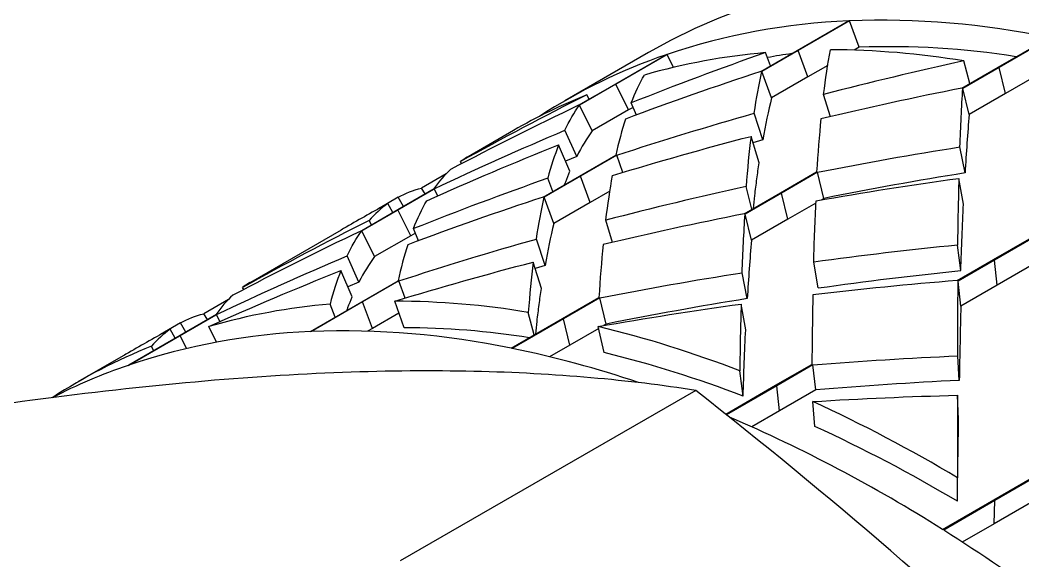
# Model space of a CAD drawing. Header units: inches. Extents: x 0.13 to 5.42, y 0.13 to 4.16.
# Drawn here: x 4.5427 to 4.7154, y 3.6888 to 3.7819 of the extents above; entities that cross this region are included whole.
import ezdxf

# ---------------------------------------------------------------- set-up
doc = ezdxf.new("R2010")
doc.units = ezdxf.units.IN
doc.header["$LTSCALE"] = 0.50402
doc.header["$MEASUREMENT"] = 0
doc.linetypes.add('SLD-Solid', pattern=[0])

msp = doc.modelspace()

# ---------------------------------------------------------------- linework, layer by layer
at = {"color": 7, "linetype": 'SLD-Solid', "lineweight": 25}
for p, q in [((4.67652904946724, 3.776702556583621), (4.685367971916316, 3.781805157901549)), ((4.685531031447469, 3.78181235156707), (4.676692108998393, 3.776709750249141)), ((4.687205053495089, 3.777249859669561), (4.685531031447469, 3.78181235156707)), ((4.711128911345586, 3.773826760375656), (4.719967833794661, 3.778929361693584)), ((4.720143940558821, 3.778893773609065), (4.711305018109746, 3.773791172291137)), ((4.650927478594039, 3.776354480554223), (4.636499181218461, 3.768025201772986)), ((4.645129067437665, 3.770871700787168), (4.65396798988674, 3.775974302105097)), ((4.654112761317393, 3.776024046310328), (4.645273838868317, 3.7709214449924)), ((4.655216760269068, 3.773786653693455), (4.654112761317393, 3.776024046310328)), ((4.670278987465116, 3.773094472590022), (4.67652904946724, 3.776702556583621)), ((4.676692108998393, 3.776709750249141), (4.670442046996271, 3.773101666255543)), ((4.67195445040589, 3.774061696757785), (4.67107151466705, 3.776336173325104)), ((4.678366131046014, 3.772147258351632), (4.676692108998393, 3.776709750249141)), ((4.687205053495089, 3.777249859669561), (4.686362747074854, 3.776763606523349)), ((4.681781436679672, 3.77411887232696), (4.678366131046014, 3.772147258351632)), ((4.706242340022277, 3.77100580279648), (4.705215267789613, 3.774905496023083)), ((4.672116069043891, 3.768539174358034), (4.670442046996271, 3.773101666255543)), ((4.704878849343464, 3.770218676382058), (4.711128911345586, 3.773826760375656)), ((4.711305018109746, 3.773791172291137), (4.705054956107623, 3.770183088297538)), ((4.712396085898648, 3.769277835390816), (4.711305018109746, 3.773791172291137)), ((4.638879005435542, 3.76726361679357), (4.645129067437665, 3.770871700787168)), ((4.645273838868317, 3.7709214449924), (4.639023776866194, 3.767313360998802)), ((4.647477010728654, 3.766456440341321), (4.645273838868317, 3.7709214449924)), ((4.678366131046014, 3.772147258351632), (4.672116069043891, 3.768539174358034)), ((4.717260493409184, 3.772085998073225), (4.712396085898648, 3.769277835390816)), ((4.640695035824085, 3.768311988821649), (4.640303051052211, 3.769071974482098)), ((4.682249335370711, 3.765301181053792), (4.681081496907362, 3.769130512009064)), ((4.706146023896525, 3.765669751397217), (4.705054956107623, 3.770183088297538)), ((4.712396085898648, 3.769277835390816), (4.706146023896525, 3.765669751397217)), ((4.641226948726531, 3.762848356347722), (4.639023776866194, 3.767313360998802)), ((4.648832096738995, 3.765593553981376), (4.647940321280041, 3.767668429230209)), ((4.647477010728654, 3.766456440341321), (4.641226948726531, 3.762848356347722)), ((4.648265574799997, 3.766911668689899), (4.647477010728654, 3.766456440341321)), ((4.670607473534361, 3.761321139023101), (4.669121743195431, 3.765883598931783)), ((4.627660258769386, 3.762922600455057), (4.61985375686893, 3.758416002833552)), ((4.638560856451885, 3.758462941792817), (4.636526147661862, 3.762976439008047)), ((4.63738793155439, 3.755920508764985), (4.635440197275796, 3.760452261243012)), ((4.66997094001325, 3.757357966991775), (4.668581372903116, 3.761914344021867)), ((4.670607473534361, 3.761321139023101), (4.668913330132824, 3.760825859496446)), ((4.639028677454502, 3.755054052622031), (4.645278739456625, 3.758662136615629)), ((4.645441798987779, 3.75866933028115), (4.639191736985656, 3.755061246287552)), ((4.646527062450348, 3.755711480495556), (4.645441798987779, 3.75866933028115)), ((4.705441648382433, 3.755619155300349), (4.704552649090151, 3.760083936687014)), ((4.618722948892156, 3.757188931590952), (4.61851612647768, 3.757558125156789)), ((4.638560856451885, 3.758462941792817), (4.636650784939522, 3.757635612326753)), ((4.61609934454122, 3.755480425427932), (4.611809954770412, 3.7530042134209)), ((4.632778615452379, 3.751445968628432), (4.639028677454502, 3.755054052622031)), ((4.639191736985656, 3.755061246287552), (4.632941674983533, 3.751453162293953)), ((4.640865759033276, 3.750498754390042), (4.639191736985656, 3.755061246287552)), ((4.673628539332848, 3.752178256414066), (4.679878601334972, 3.755786340407665)), ((4.680054708099131, 3.755750752323145), (4.673804646097008, 3.752142668329547)), ((4.681145775888034, 3.751237415422824), (4.680054708099131, 3.755750752323145)), ((4.634454078393152, 3.752413192796195), (4.633571142654311, 3.754687669363514)), ((4.7051610828135, 3.750246657087229), (4.704374344702085, 3.754681212962639)), ((4.607628695424927, 3.749223196825578), (4.613878757427051, 3.752831280819176)), ((4.614023528857703, 3.752881025024409), (4.60777346685558, 3.74927294103081)), ((4.612441655129905, 3.752001659322025), (4.611809954770412, 3.7530042134209)), ((4.614621890409, 3.75166837014366), (4.614023528857703, 3.752881025024409)), ((4.644281064666933, 3.75247036836537), (4.640865759033276, 3.750498754390042)), ((4.667378477330725, 3.748570172420468), (4.673628539332848, 3.752178256414066)), ((4.673804646097008, 3.752142668329547), (4.667554584094885, 3.748534584335948)), ((4.668741968009538, 3.74935729883489), (4.667714895776875, 3.753256992061492)), ((4.674895713885911, 3.747629331429226), (4.673804646097008, 3.752142668329547)), ((4.607813511749638, 3.751455895427774), (4.604395992530759, 3.749425914658102)), ((4.606883671088363, 3.748793103430875), (4.606016002473434, 3.750341957169593)), ((4.608740875967318, 3.749865244986321), (4.607813511749638, 3.751455895427774)), ((4.634615697031153, 3.746890670396444), (4.632941674983533, 3.751453162293953)), ((4.640865759033276, 3.750498754390042), (4.634615697031153, 3.746890670396444)), ((4.679760121396447, 3.750437494111635), (4.674895713885911, 3.747629331429226)), ((4.681145775888034, 3.751237415422823), (4.680690862174207, 3.750974799325773)), ((4.601378633422804, 3.74561511283198), (4.607628695424927, 3.749223196825578)), ((4.60777346685558, 3.74927294103081), (4.601523404853457, 3.745664857037212)), ((4.609976638715916, 3.744807936379731), (4.60777346685558, 3.74927294103081)), ((4.668645651883787, 3.744021247435627), (4.667554584094885, 3.748534584335948)), ((4.603194663811347, 3.74666348486006), (4.602802679039472, 3.747423470520508)), ((4.644748963357974, 3.743652677092202), (4.643581124894624, 3.747482008047474)), ((4.674895713885911, 3.747629331429226), (4.668645651883788, 3.744021247435627)), ((4.597966388657103, 3.745780694114973), (4.582353384856192, 3.736767498871961)), ((4.603726576713793, 3.741199852386132), (4.601523404853457, 3.745664857037212)), ((4.609976638715916, 3.744807936379731), (4.603726576713793, 3.741199852386132)), ((4.61076520278726, 3.74526316472831), (4.609976638715916, 3.744807936379731)), ((4.611331724726258, 3.743945050019786), (4.610439949267303, 3.746019925268619)), ((4.633107101521624, 3.739672635061511), (4.631621371182693, 3.744235094970193)), ((4.704716745094123, 3.738815078486208), (4.704136530088231, 3.743177421760095)), ((4.710316213030337, 3.740688238658022), (4.716566275032459, 3.74429632265162)), ((4.716749768813322, 3.74421909664738), (4.710499706811199, 3.740611012653781)), ((4.601060484439147, 3.736814437831227), (4.599025775649125, 3.741327935046458)), ((4.632470568000512, 3.735709463030185), (4.631081000890378, 3.740265840060277)), ((4.633107101521624, 3.739672635061511), (4.631412958120086, 3.739177355534856)), ((4.680160834805007, 3.735814321112835), (4.679374096693593, 3.740248876988245)), ((4.704066151028214, 3.737080154664424), (4.710316213030337, 3.740688238658022)), ((4.710499706811199, 3.740611012653781), (4.704249644809076, 3.737002928660182)), ((4.710972752524915, 3.736291893112209), (4.710499706811199, 3.740611012653781)), ((4.717222814527037, 3.739899977105808), (4.710972752524915, 3.736291893112209)), ((4.599887559541652, 3.734272004803395), (4.597939825263057, 3.738803757281422)), ((4.667941276369695, 3.733970651338759), (4.667052277077413, 3.738435432725424)), ((4.601060484439147, 3.736814437831227), (4.599150412926784, 3.735987108365163)), ((4.601528305441764, 3.73340554866044), (4.607778367443887, 3.737013632654039)), ((4.607941426975041, 3.737020826319559), (4.601691364972918, 3.733412742325962)), ((4.609026690437609, 3.734062976533966), (4.607941426975041, 3.737020826319559)), ((4.704722690522792, 3.732683809118611), (4.704249644809076, 3.737002928660182)), ((4.710972752524915, 3.736291893112209), (4.704722690522792, 3.732683809118611)), ((4.581222576879417, 3.735540427629362), (4.581015754464942, 3.735909621195199)), ((4.578598972528481, 3.733831921466343), (4.574309582757674, 3.73135570945931)), ((4.592689382992689, 3.728302947342513), (4.601528305441764, 3.73340554866044)), ((4.601691364972918, 3.733412742325962), (4.592852442523843, 3.728310141008034)), ((4.596953706380415, 3.730764688834605), (4.596070770641575, 3.733039165401923)), ((4.603365387020538, 3.728850250428453), (4.601691364972918, 3.733412742325962)), ((4.608820260698166, 3.728967403374191), (4.607239684024039, 3.73353190217441)), ((4.636128167320111, 3.730529752452477), (4.642378229322234, 3.734137836446075)), ((4.642554336086394, 3.734102248361555), (4.636304274084271, 3.730494164367957)), ((4.643645403875295, 3.729588911461234), (4.642554336086394, 3.734102248361555)), ((4.667660710800761, 3.728598153125639), (4.666873972689347, 3.733032709001049)), ((4.57012832341219, 3.727574692863988), (4.576378385414313, 3.731182776857586)), ((4.576523156844964, 3.731232521062819), (4.570273094842842, 3.72762443706922)), ((4.574941283117168, 3.730353155360435), (4.574309582757674, 3.73135570945931)), ((4.577121518396261, 3.73001986618207), (4.576523156844964, 3.731232521062819)), ((4.607945299298651, 3.731494177509036), (4.603365387020538, 3.728850250428453)), ((4.631241595996801, 3.727708794873299), (4.630214523764137, 3.731608488099902)), ((4.570313139736901, 3.729807391466184), (4.566895620518022, 3.727777410696512)), ((4.57124050395458, 3.728216741024731), (4.570313139736901, 3.729807391466184)), ((4.576510626293866, 3.726444831359606), (4.575218560052637, 3.729182241899305)), ((4.627289244871036, 3.725427151134548), (4.636128167320111, 3.730529752452477)), ((4.636304274084271, 3.730494164367957), (4.627465351635196, 3.725391563050029)), ((4.637395341873173, 3.725980827467636), (4.636304274084271, 3.730494164367957)), ((4.643267591935987, 3.724679799849885), (4.642277119437241, 3.729170849339196)), ((4.643645403875295, 3.729588911461234), (4.643190490161469, 3.729326295364183)), ((4.561289400963115, 3.72247209154606), (4.57012832341219, 3.727574692863988)), ((4.570273094842842, 3.72762443706922), (4.561434172393767, 3.722521835751292)), ((4.569383299075626, 3.727144599469285), (4.568515630460696, 3.728693453208003)), ((4.603365387020538, 3.728850250428453), (4.602523080600304, 3.728363997282241)), ((4.642349863046661, 3.728841011660358), (4.637395341873173, 3.725980827467636)), ((4.565694291798609, 3.725014980898469), (4.565302307026735, 3.725774966558919)), ((4.637395341873173, 3.725980827467636), (4.633892209048931, 3.723958511934397)), ((4.560466016644366, 3.724132190153383), (4.55265951474391, 3.719625592531877)), ((4.70444340994209, 3.719891753111428), (4.704179714865179, 3.724115354228674)), ((4.672815841017599, 3.719039734696432), (4.679065903019722, 3.72264781869003)), ((4.679249396800585, 3.722570592685789), (4.672999334798461, 3.718962508692191)), ((4.6797224425143, 3.718251473144218), (4.679249396800585, 3.722570592685789)), ((4.667216373081384, 3.717166574524617), (4.666636158075493, 3.721528917798506)), ((4.66421652178941, 3.714075453373698), (4.672815841017599, 3.719039734696432)), ((4.672999334798461, 3.718962508692191), (4.664349875457637, 3.713969282098549)), ((4.673472380512177, 3.714643389150619), (4.672999334798461, 3.718962508692191)), ((4.659069512345827, 3.718173312570973), (4.608179671614767, 3.688795232846942)), ((4.6797224425143, 3.718251473144218), (4.673472380512177, 3.714643389150619)), ((4.704326947798252, 3.713166638441293), (4.704168325095789, 3.717336842887422)), ((4.679573268011458, 3.711965997067504), (4.679204734289164, 3.716239251220071)), ((4.673472380512177, 3.714643389150619), (4.668700562916476, 3.711888677488308)), ((4.704113201700324, 3.699072047393026), (4.704165052281052, 3.703124420180719)), ((4.710412154514871, 3.699304794017005), (4.716662216516994, 3.702912878010604)), ((4.716847199673467, 3.702796496193957), (4.710597137671344, 3.699188412200359)), ((4.701573232065797, 3.694202192699077), (4.710412154514871, 3.699304794017005)), ((4.710597137671344, 3.699188412200359), (4.701758215222269, 3.694085810882431)), ((4.710436957231412, 3.695202330073387), (4.710597137671344, 3.699188412200359)), ((4.716687019233534, 3.698810414066985), (4.710436957231412, 3.695202330073387)), ((4.710436957231412, 3.695202330073387), (4.704960755976162, 3.692040986379824))]:
    msp.add_line(p, q, dxfattribs=at)
at = {"color": 8, "linetype": 'SLD-Solid', "lineweight": 25}
msp.add_line((4.571377093794518, 3.725387044452346), (4.570273094842842, 3.72762443706922), dxfattribs=at)
at = {"color": 7, "linetype": 'SLD-Solid', "lineweight": 25, "flags": 128}
msp.add_lwpolyline([(4.947781297206868, 3.262132867313228), (4.947793360450874, 3.262139832407646), (4.951628173433653, 3.264471819603142), (4.955358625570073, 3.266978414701458), (4.958982160194579, 3.269657899807521), (4.962496293917541, 3.272508438536082), (4.965898618327239, 3.275528077270285), (4.969186801640472, 3.278714746500575), (4.972358590300646, 3.282066262243041), (4.975411810522248, 3.285580327536202), (4.978344369780649, 3.28925453401524), (4.981154258246217, 3.293086363562564), (4.983839550161759, 3.297073190033608), (4.986398405162324, 3.301212281056653), (4.988829069536516, 3.305500799905464), (4.991129877428386, 3.30993580744344), (4.993299251979134, 3.314514264137947), (4.995335706407803, 3.319233032143466), (4.997237845030253, 3.324088877452114), (4.999004364215686, 3.32907847211007), (5.00063405328009, 3.334198396498393), (5.002125795315989, 3.339445141676652), (5.003478567957901, 3.344815111787782), (5.004691444083032, 3.350304626522507), (5.00576359244667, 3.355909923641633), (5.006694278251884, 3.361627161554507), (5.007482863653109, 3.367452421951845), (5.008128808193302, 3.373381712491149), (5.00863166917434, 3.379410969532858), (5.008991101960428, 3.385536060925365), (5.009206860214286, 3.391752788836983), (5.009278796065986, 3.398056892632935), (5.009206860214286, 3.404444051795374), (5.008991101960428, 3.41090988888446), (5.00863166917434, 3.417449972538424), (5.008128808193302, 3.424059820510616), (5.007482863653109, 3.430734902741404), (5.006694278251883, 3.437470644462855), (5.00576359244667, 3.444262429334052), (5.004691444083032, 3.451105602604902), (5.0034785679579, 3.457995474306267), (5.002125795315988, 3.464927322464241), (5.00063405328009, 3.47189639633635), (4.999004364215685, 3.478897919667475), (4.997237845030253, 3.485927093963259), (4.995335706407803, 3.492979101778753), (4.993299251979132, 3.500049110020059), (4.991129877428386, 3.507132273256681), (4.988829069536516, 3.514223737042349), (4.986398405162324, 3.521318641242011), (4.983839550161758, 3.528412123362727), (4.981154258246216, 3.535499321886178), (4.978344369780647, 3.542575379600511), (4.975411810522246, 3.549635446929224), (4.972358590300645, 3.556674685254829), (4.969186801640471, 3.563688270234995), (4.965898618327238, 3.570671395108914), (4.962496293917541, 3.577619273991611), (4.958982160194579, 3.584527145153955), (4.955358625570072, 3.591390274286106), (4.951628173433652, 3.598203957742179), (4.947793360450873, 3.604963525763884), (4.943856814810999, 3.611664345680947), (4.939821234425779, 3.618301825086109), (4.935689385080426, 3.624871414982537), (4.931464098538091, 3.631368612901474), (4.927148270599112, 3.637788965988007), (4.922744859116378, 3.644128074052837), (4.918256881968164, 3.650381592587939), (4.913687414989829, 3.656545235744081), (4.909039589865788, 3.662614779268124), (4.904316591983219, 3.668586063398118), (4.89952165824895, 3.674454995714191), (4.89465807487105, 3.680217553943295), (4.889729175106628, 3.685869788715865), (4.884738336977375, 3.691407826272523), (4.879688980954448, 3.696827871118959), (4.874584567614245, 3.702126208627174), (4.869428595266696, 3.707299207581296), (4.864224597557705, 3.712343322666239), (4.858976141047353, 3.717255096897484), (4.853686822765567, 3.72203116399032), (4.848360267746891, 3.726668250666934), (4.843000126546065, 3.731163178899743), (4.837610072736126, 3.735512868089463), (4.832193800390715, 3.739714337176397), (4.826755021552347, 3.743764706683499), (4.821297463688367, 3.747661200689831), (4.815824867136323, 3.751401148733034), (4.810340982540529, 3.754981987639534), (4.804849568281562, 3.758401263281212), (4.799354387900452, 3.761656632257339), (4.793859207519342, 3.764745863500629), (4.788367793260376, 3.767666839806297), (4.782883908664582, 3.77041755928309), (4.777411312112537, 3.77299613672528), (4.771953754248558, 3.775400804904692), (4.76651497541019, 3.77762991578187), (4.761098703064778, 3.779681941635566), (4.755708649254839, 3.781555476109761), (4.750348508054015, 3.783249235177511), (4.745021953035337, 3.784762058020958), (4.739732634753552, 3.786092907826889), (4.7344841782432, 3.787240872497328), (4.729280180534208, 3.788205165274629), (4.72412420818666, 3.788985125280691), (4.719019794846457, 3.789580217969887), (4.71397043882353, 3.789990035495412), (4.708979600694278, 3.790214296988805), (4.704050700929854, 3.79025284875244), (4.699187117551956, 3.790105664364865), (4.694392183817687, 3.789772844698908), (4.689669185935117, 3.789254617852541), (4.685021360811077, 3.78855133899256), (4.680451893832741, 3.787663490111166), (4.675963916684528, 3.786591679695632), (4.671560505201794, 3.78533664231128), (4.667244677262815, 3.783899238098043), (4.663019390720479, 3.782280452180967), (4.658887541375126, 3.780481393995061), (4.654851960989906, 3.778503296524941), (4.650927478594039, 3.776354480554223)], dxfattribs=at)
at = {"color": 7, "linetype": 'SLD-Solid', "lineweight": 25}
for centre, radius, start, end in [((4.689802224368637, 3.670451449450339), 0.1114419623869213, 92.28038912229432, 108.6781392508035), ((4.690917664852008, 3.639042490607209), 0.14287144227568, 78.26819515127646, 92.16071540391106), ((4.686333126160825, 3.681693533528019), 0.09968131905991481, 108.9465570509164, 122.9296281302936), ((4.680798624943679, 3.665450638702754), 0.1113113581932141, 95.01327219643498, 105.9452561766612), ((4.691388771593806, 3.666381647749436), 0.1109215510554411, 98.17432688743588, 100.3816600692675), ((4.68184326556747, 3.633907976216702), 0.1429214857165375, 80.58812918614208, 89.84078136904677), ((4.692635782383904, 3.640888477685893), 0.1364694812504235, 80.88305777548086, 92.28065663913341), ((4.677416010342914, 3.676698517991897), 0.09955012411474246, 111.888821963688, 119.9871673817256), ((4.605797880918199, 3.622153630779605), 0.1113113581931827, 95.01327219643366, 105.945256176663), ((4.606842521541997, 3.590610968293584), 0.1429214857164761, 80.58812918613908, 89.84078136904776), ((4.596533682225552, 3.540717565330572), 0.1939255070937677, 68.80816064770295, 76.35641082820688), ((4.597123635445018, 3.616949238891265), 0.1114419623869593, 92.28038912229765, 108.6781392508007), ((4.598239075928376, 3.585540280048094), 0.1428714422757579, 78.26819515128042, 92.16071540390739), ((4.608446496875618, 3.588844650946031), 0.1401232509166074, 80.97801322934541, 89.84716943960865), ((4.60232412445234, 3.633595459530316), 0.09933617911683097, 111.8817472796098, 122.9421948649391), ((4.590869917706828, 3.546633836333377), 0.1824652039302581, 71.35731003940498, 78.43022363729445), ((4.598294570508929, 3.53940046588775), 0.1906593932900531, 68.8081606477037, 76.35641082820868), ((4.593921231746021, 3.627556726441088), 0.1003681369422311, 108.9729310877652, 117.0958143927578), ((4.570389239998709, 3.478830361672414), 0.2611585584160088, 59.18686164316721, 65.37581962474309), ((4.561758519264009, 3.473575526862654), 0.2611977786925898, 57.63689880437223, 66.74806149526776), ((4.572590455729938, 3.478555573027703), 0.2567600984851476, 59.18686164317134, 65.37581962473838), ((4.521565200657309, 3.409589616525615), 0.3367604595280141, 49.81336817221371, 57.65081852191204)]:
    msp.add_arc(centre, radius, start, end, dxfattribs=at)
for points in [[(4.671071514667049, 3.776336173325104), (4.663296944402185, 3.773606553161096), (4.655584452335504, 3.770717019175752), (4.647940321280041, 3.767668429230209)], [(4.681081496907362, 3.769130512009064), (4.681416801181363, 3.77185665986954), (4.681800877400062, 3.774422887562793), (4.682240428049514, 3.776828910097591)], [(4.705215267789613, 3.774905496023083), (4.697126490704369, 3.773139853571547), (4.689079608636191, 3.771215142806719), (4.681081496907362, 3.769130512009064)], [(4.670278987465117, 3.773094472590022), (4.662443964681935, 3.770524838675968), (4.654667798523809, 3.767795075874712), (4.64695687565218, 3.764905755795046)], [(4.647940321280041, 3.767668429230209), (4.648629606227409, 3.769430617942798), (4.649387253643024, 3.771033750964688), (4.650219304078112, 3.772479249822486)], [(4.669121743195431, 3.765883598931783), (4.669507495085177, 3.768449755872482), (4.669945393809826, 3.770855777761172), (4.670442046996271, 3.773101666255543)], [(4.640303051052211, 3.769071974482098), (4.632958647269431, 3.765388797651431), (4.625694509621587, 3.761550001253179), (4.61851612647768, 3.75755812515679)], [(4.704878849343464, 3.770218676382058), (4.696749933240006, 3.768611747814329), (4.68865942113623, 3.766846389557972), (4.680614256323858, 3.764921465495696)], [(4.704552649090151, 3.760083936687014), (4.704686518258532, 3.763607594672885), (4.704851590352171, 3.766974545180852), (4.705054956107623, 3.770183088297538)], [(4.638879005435542, 3.76726361679357), (4.631455778602231, 3.763736556474405), (4.624109969396364, 3.760052814788318), (4.616847202421805, 3.756214652608877)], [(4.636526147661862, 3.762976439008047), (4.637285305339175, 3.764579927715145), (4.638115877641482, 3.766025000623793), (4.639023776866194, 3.767313360998802)], [(4.672116069043891, 3.768539174358034), (4.671557604501968, 3.766290599959054), (4.671056904611897, 3.763884587812884), (4.670607473534361, 3.761321139023101)], [(4.645441798987779, 3.75866933028115), (4.653278563409049, 3.76123422137139), (4.661174077477462, 3.763638976287872), (4.669121743195431, 3.765883598931783)], [(4.706146023896525, 3.765669751397217), (4.705875907152278, 3.762474735688672), (4.705643439021602, 3.759123978620618), (4.705441648382433, 3.755619155300349)], [(4.646956875652179, 3.764905755795046), (4.646334380916094, 3.762984296290101), (4.645777134281158, 3.760903282286186), (4.645278739456625, 3.758662136615629)], [(4.680614256323858, 3.764921465495696), (4.680326003528516, 3.762035609973362), (4.680083102839229, 3.758990191424546), (4.679878601334972, 3.755786340407665)], [(4.614023528857703, 3.752881025024409), (4.621449047240704, 3.756403444234011), (4.62895188773146, 3.759769148130534), (4.636526147661862, 3.762976439008047)], [(4.641226948726531, 3.762848356347722), (4.640264164473271, 3.761541183097426), (4.639377404306705, 3.760079935890996), (4.638560856451885, 3.758462941792817)], [(4.612718932065374, 3.750830745860895), (4.620220297633117, 3.75419602566123), (4.627796066220332, 3.75740367129747), (4.635440197275796, 3.760452261243012)], [(4.635440197275796, 3.760452261243012), (4.634750912328428, 3.758690072530424), (4.634129988392277, 3.756768827857637), (4.633571142654311, 3.754687669363514)], [(4.644740056036777, 3.755180406136001), (4.652633921390154, 3.757585162259335), (4.660583261174287, 3.759829713224212), (4.668581372903116, 3.761914344021867)], [(4.668581372903116, 3.761914344021867), (4.668246068629114, 3.759188196161391), (4.667959534694462, 3.756302128268088), (4.667714895776875, 3.753256992061492)], [(4.680054708099131, 3.755750752323145), (4.688184759951394, 3.757352988791069), (4.696353100650817, 3.758796815088274), (4.704552649090151, 3.760083936687014)], [(4.616847202421805, 3.756214652608877), (4.61577655178865, 3.755242035203707), (4.614788948201452, 3.754115000084623), (4.613878757427051, 3.752831280819176)], [(4.643581124894624, 3.747482008047474), (4.643916429168626, 3.75020815590795), (4.644300505387323, 3.752774383601203), (4.644740056036777, 3.755180406136001)], [(4.705441648382433, 3.755619155300349), (4.697310023018772, 3.754313199962487), (4.689209075146617, 3.75285317837241), (4.681145775888034, 3.751237415422824)], [(4.633571142654311, 3.754687669363514), (4.625796572389447, 3.751958049199506), (4.618084080322767, 3.749068515214161), (4.610439949267303, 3.746019925268619)], [(4.679777491449979, 3.750819353300786), (4.687944062684985, 3.752263606098872), (4.696145396768178, 3.753550231869751), (4.704374344702085, 3.754681212962639)], [(4.704374344702085, 3.754681212962639), (4.704269876633161, 3.751001415397396), (4.704193020712882, 3.747165973688135), (4.704136530088231, 3.743177421760095)], [(4.607813511749638, 3.751455895427774), (4.609055596711466, 3.752122489661955), (4.6103860686862, 3.752637478920686), (4.611809954770412, 3.7530042134209)], [(4.667714895776875, 3.753256992061492), (4.659626118691631, 3.751491349609957), (4.651579236623453, 3.749566638845129), (4.643581124894624, 3.747482008047474)], [(4.606016002473434, 3.750341957169593), (4.60486096961451, 3.749523054607851), (4.603791691259524, 3.748551072347972), (4.602802679039472, 3.747423470520508)], [(4.63277861545238, 3.751445968628432), (4.624943592669198, 3.748876334714379), (4.617167426511071, 3.746146571913122), (4.609456503639441, 3.743257251833456)], [(4.610439949267303, 3.746019925268619), (4.611129234214672, 3.747782113981208), (4.611886881630286, 3.749385247003099), (4.612718932065374, 3.750830745860895)], [(4.631621371182693, 3.744235094970193), (4.632007123072438, 3.746801251910893), (4.632445021797088, 3.749207273799583), (4.632941674983533, 3.751453162293953)], [(4.679374096693593, 3.740248876988245), (4.679478564762517, 3.743928674553489), (4.679610646682154, 3.747452827440741), (4.679777491449979, 3.750819353300786)], [(4.704716745094123, 3.738815078486208), (4.704842460456289, 3.742776967373179), (4.704988198039296, 3.746588322547045), (4.7051610828135, 3.750246657087229)], [(4.667378477330725, 3.748570172420468), (4.659249561227268, 3.746963243852739), (4.651159049123493, 3.745197885596383), (4.64311388431112, 3.743272961534107)], [(4.667052277077413, 3.738435432725424), (4.667186146245793, 3.741959090711295), (4.667351218339434, 3.745326041219263), (4.667554584094885, 3.748534584335948)], [(4.602802679039472, 3.747423470520508), (4.595458275256693, 3.74374029368984), (4.588194137608849, 3.739901497291588), (4.581015754464942, 3.735909621195199)], [(4.634615697031153, 3.746890670396444), (4.634057232489229, 3.744642095997464), (4.633556532599159, 3.742236083851294), (4.633107101521624, 3.739672635061511)], [(4.601378633422804, 3.74561511283198), (4.593955406589492, 3.742088052512815), (4.586609597383625, 3.738404310826728), (4.579346830409067, 3.734566148647287)], [(4.599025775649125, 3.741327935046458), (4.599784933326436, 3.742931423753555), (4.600615505628744, 3.744376496662203), (4.601523404853457, 3.745664857037212)], [(4.609456503639441, 3.743257251833456), (4.608834008903356, 3.741335792328511), (4.60827676226842, 3.739254778324596), (4.607778367443887, 3.737013632654039)], [(4.607941426975041, 3.737020826319559), (4.615778191396311, 3.7395857174098), (4.623673705464725, 3.741990472326282), (4.631621371182693, 3.744235094970193)], [(4.64311388431112, 3.743272961534107), (4.642825631515779, 3.740387106011771), (4.642582730826492, 3.737341687462956), (4.642378229322234, 3.734137836446075)], [(4.668645651883788, 3.744021247435627), (4.66837553513954, 3.740826231727082), (4.668143067008865, 3.737475474659028), (4.667941276369695, 3.733970651338759)], [(4.704136530088231, 3.743177421760095), (4.695859604710051, 3.742355195030004), (4.6876030446275, 3.741379858081133), (4.679374096693593, 3.740248876988245)], [(4.576523156844964, 3.731232521062819), (4.583948675227966, 3.73475494027242), (4.591451515718722, 3.738120644168944), (4.599025775649125, 3.741327935046458)], [(4.603726576713793, 3.741199852386132), (4.602763792460533, 3.739892679135836), (4.601877032293967, 3.738431431929405), (4.601060484439147, 3.736814437831227)], [(4.607239684024039, 3.73353190217441), (4.615133549377417, 3.735936658297744), (4.623082889161549, 3.738181209262622), (4.631081000890378, 3.740265840060277)], [(4.631081000890378, 3.740265840060277), (4.630745696616376, 3.737539692199801), (4.630459162681724, 3.734653624306498), (4.630214523764137, 3.731608488099902)], [(4.575218560052637, 3.729182241899305), (4.582719925620379, 3.732547521699639), (4.590295694207595, 3.73575516733588), (4.597939825263057, 3.738803757281422)], [(4.597939825263057, 3.738803757281422), (4.59725054031569, 3.737041568568833), (4.596629616379539, 3.735120323896047), (4.596070770641574, 3.733039165401923)], [(4.642554336086394, 3.734102248361555), (4.650684387938656, 3.73570448482948), (4.658852728638079, 3.737148311126684), (4.667052277077413, 3.738435432725424)], [(4.680160834805007, 3.735814321112835), (4.688321367611334, 3.736966766141569), (4.69650904287576, 3.737966187804262), (4.704716745094123, 3.738815078486208)], [(4.704066151028214, 3.737080154664424), (4.695770690207205, 3.736410268242285), (4.687491946501729, 3.735588743435311), (4.67923719651593, 3.734612772826533)], [(4.704179714865179, 3.724115354228674), (4.704191320096312, 3.728560571199862), (4.704212181377992, 3.732857544929863), (4.704249644809076, 3.737002928660182)], [(4.579346830409067, 3.734566148647287), (4.578276179775912, 3.733593531242116), (4.577288576188715, 3.732466496123032), (4.576378385414313, 3.731182776857586)], [(4.67923719651593, 3.734612772826533), (4.679158528894015, 3.7307779638507), (4.679103859806427, 3.726788711852502), (4.679065903019722, 3.72264781869003)], [(4.642277119437241, 3.729170849339195), (4.650443690672247, 3.730615102137282), (4.65864502475544, 3.731901727908161), (4.666873972689347, 3.733032709001049)], [(4.667941276369695, 3.733970651338759), (4.659809651006034, 3.732664696000897), (4.651708703133879, 3.73120467441082), (4.643645403875295, 3.729588911461234)], [(4.666873972689347, 3.733032709001049), (4.666769504620423, 3.729352911435806), (4.666692648700145, 3.725517469726545), (4.666636158075493, 3.721528917798506)], [(4.704722690522792, 3.732683809118611), (4.70461568192709, 3.728567731342044), (4.70452499584926, 3.724302614249088), (4.70444340994209, 3.719891753111428)], [(4.570313139736901, 3.729807391466184), (4.571555224698728, 3.730473985700365), (4.572885696673462, 3.730988974959097), (4.574309582757674, 3.731355709459311)], [(4.568515630460696, 3.728693453208003), (4.567360597601772, 3.72787455064626), (4.566291319246786, 3.726902568386382), (4.565302307026735, 3.725774966558919)], [(4.667216373081384, 3.717166574524617), (4.667342088443551, 3.721128463411588), (4.667487826026559, 3.724939818585455), (4.667660710800761, 3.728598153125639)], [(4.679249396800585, 3.722570592685789), (4.687545350977214, 3.72323598854008), (4.695857902488598, 3.72374979161525), (4.704179714865179, 3.724115354228674)], [(4.70444340994209, 3.719891753111428), (4.69619157984643, 3.719491835590957), (4.687948849921429, 3.718946174025782), (4.6797224425143, 3.718251473144218)], [(4.679204734289165, 3.716239251220071), (4.687515452510372, 3.716753892411841), (4.695839104690657, 3.717118550970003), (4.704168325095789, 3.717336842887422)], [(4.704168325095789, 3.717336842887422), (4.704164129498089, 3.712744356146709), (4.704165500381156, 3.708005503681641), (4.704165052281052, 3.703124420180719)], [(4.704113201700324, 3.699072047393026), (4.704183818401609, 3.703911435908307), (4.704252646714424, 3.708610986162924), (4.704326947798252, 3.713166638441293)]]:
    msp.add_open_spline(points, degree=3, dxfattribs=at)
for points, knots in [([(4.619857010531539, 3.75841042202747), (4.619804513266359, 3.758382561934915), (4.619336880452716, 3.758134391036392), (4.61890209879636, 3.757829123147042), (4.61851612647768, 3.75755812515679)], [0, 0, 0, 0, 0.1122617225509884, 0.9999999999999999, 0.9999999999999999, 0.9999999999999999, 0.9999999999999999]), ([(4.668993166040128, 3.749502312371249), (4.669071972990737, 3.750241658122673), (4.669257374878113, 3.751981049086003), (4.669580874008687, 3.754604947618727), (4.669840918011729, 3.756440293867426), (4.66997094001325, 3.757357966991775)], [0, 0, 0, 0, 0.2698897525365852, 0.6349448762682898, 1, 1, 1, 1]), ([(4.636481272022857, 3.753583466768642), (4.636541195762175, 3.75375505834804), (4.636827016327008, 3.754573505305835), (4.637140316422212, 3.75532587623711), (4.63738793155439, 3.755920508764985)], [0, 0, 0, 0, 0.2096551007529721, 1, 1, 1, 1]), ([(4.606016002473434, 3.750341957169593), (4.603624169457837, 3.749009362273802), (4.600929869711666, 3.747508249919357), (4.598268421122782, 3.745950040574087), (4.597969642319713, 3.745775113308892)], [0, 0, 0, 0, 0.8877382774490106, 0.9999999999999999, 0.9999999999999999, 0.9999999999999999, 0.9999999999999999]), ([(4.582356638518801, 3.73676191806588), (4.58230414125362, 3.736734057973325), (4.581836508439978, 3.736485887074802), (4.581401726783621, 3.736180619185451), (4.581015754464942, 3.7359096211952)], [0, 0, 0, 0, 0.1122617225509902, 1, 1, 1, 1]), ([(4.631492794027389, 3.727853808409659), (4.631571600977999, 3.728593154161083), (4.631757002865375, 3.730332545124412), (4.632080501995949, 3.732956443657137), (4.632340545998991, 3.734791789905835), (4.632470568000512, 3.735709463030185)], [0, 0, 0, 0, 0.2698897525365854, 0.6349448762682905, 0.9999999999999999, 0.9999999999999999, 0.9999999999999999, 0.9999999999999999]), ([(4.598980900010119, 3.731934962807052), (4.599040823749437, 3.73210655438645), (4.599326644314269, 3.732925001344245), (4.599639944409473, 3.73367737227552), (4.599887559541652, 3.734272004803395)], [0, 0, 0, 0, 0.2096551007529686, 1, 1, 1, 1]), ([(4.568515630460696, 3.728693453208003), (4.566123797445099, 3.727360858312212), (4.563429497698928, 3.725859745957767), (4.560768049110044, 3.724301536612497), (4.560469270306975, 3.724126609347302)], [0, 0, 0, 0, 0.8877382774490117, 1, 1, 1, 1]), ([(4.65906951234583, 3.718173312570975), (4.647622550129261, 3.719942111510367), (4.635041985549757, 3.721117683790954), (4.60661264774418, 3.721758538607613), (4.59073944433565, 3.721211036558908), (4.572857000142906, 3.719612076577398)], [0, 0, 0, 0, 0.5000000000000001, 0.5000000000000001, 1, 1, 1, 1]), ([(4.572857000142906, 3.719612076577398), (4.563949212807583, 3.718815586158109), (4.554558283537481, 3.717759684018036), (4.53514272930355, 3.715186925744091), (4.525081460574179, 3.713667597690328), (4.493965357302933, 3.708495235173171), (4.47198185325384, 3.70423021290534), (4.449145104180297, 3.699402907128574)], [0, 0, 0, 0, 0.2500000000000001, 0.2500000000000001, 0.5000000000000002, 0.5000000000000002, 1, 1, 1, 1]), ([(4.782781408308438, 3.598425295276606), (4.773873620973115, 3.609506498037001), (4.764482691703012, 3.620381585055909), (4.745067137469081, 3.641410807164625), (4.735005868739711, 3.651613530347806), (4.703889765468465, 3.681399128321794), (4.681906261419372, 3.70016263217007), (4.659069512345829, 3.718173312570974)], [0, 0, 0, 0, 0.2500000000000002, 0.2500000000000002, 0.5000000000000003, 0.5000000000000003, 1, 1, 1, 1])]:
    msp.add_open_spline(points, degree=3, knots=knots, dxfattribs=at)

doc.saveas('drawing.dxf')
